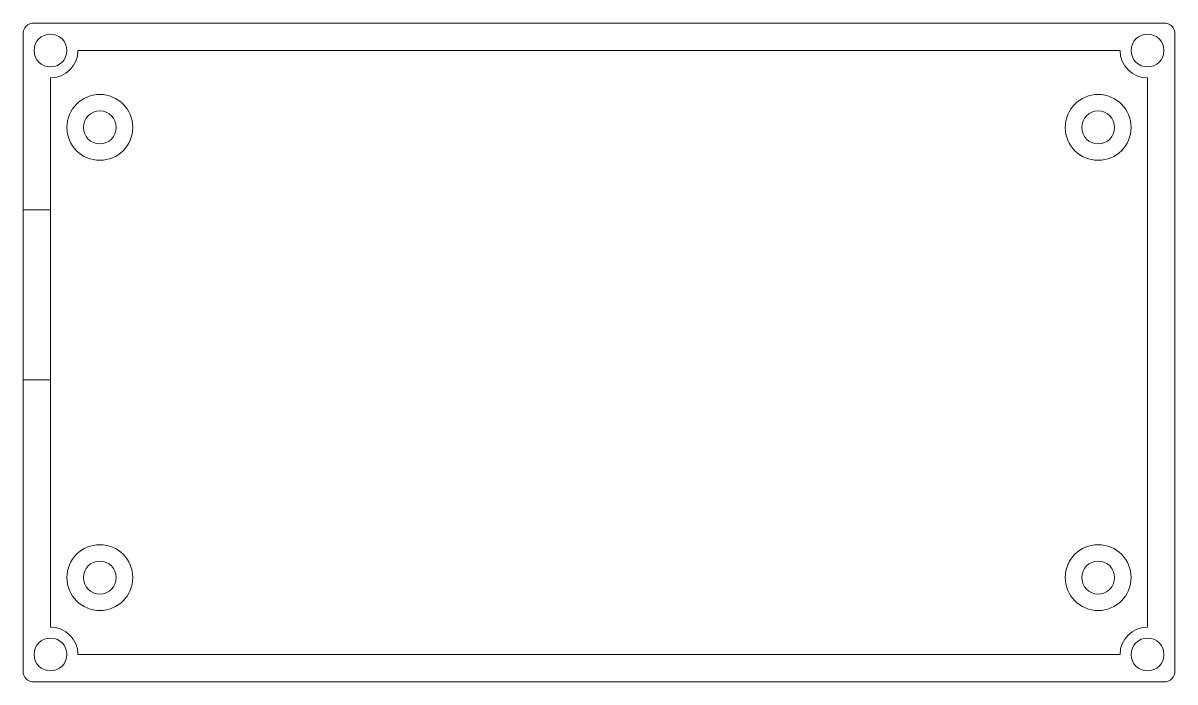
# Model space of a CAD drawing. Header units: millimetres. Extents: x 0 to 105, y 0 to 60.
import ezdxf

# ---------------------------------------------------------------- set-up
doc = ezdxf.new("R2010")
doc.units = ezdxf.units.MM
doc.layers.get('0').update_dxf_attribs({"linetype": 'CONTINUOUS', "lineweight": 0})

msp = doc.modelspace()

# ---------------------------------------------------------------- linework, layer by layer
for p, q in [((104, 60), (1, 60)), ((0, 59), (0, 1)), ((105, 1), (105, 59)), ((100, 57.5), (5, 57.5)), ((2.5, 55), (2.5, 5)), ((102.5, 5), (102.5, 55)), ((2.5, 43), (0, 43)), ((2.5, 27.5), (0, 27.5)), ((5, 2.5), (100, 2.5)), ((1, 0), (104, 0))]:
    msp.add_line(p, q)
for centre, radius in [((2.5, 57.5), 1.5), ((102.5, 57.5), 1.5), ((7, 50.5), 3), ((98, 50.5), 3), ((7, 50.5), 1.5), ((98, 50.5), 1.5), ((7, 9.5), 3), ((98, 9.5), 3), ((7, 9.5), 1.5), ((98, 9.5), 1.5), ((2.5, 2.5), 1.5), ((102.5, 2.5), 1.5)]:
    msp.add_circle(centre, radius)
for centre, radius, start, end in [((1, 59), 1, 90, 180), ((104, 59), 1, 0, 90), ((2.5, 57.5), 2.5, 270, 0), ((102.5, 57.5), 2.5, 180, 270), ((2.5, 2.5), 2.5, 0, 90), ((102.5, 2.5), 2.5, 90, 180), ((1, 1), 1, 180, 270), ((104, 1), 1, 270, 0)]:
    msp.add_arc(centre, radius, start, end)

doc.saveas('drawing.dxf')
